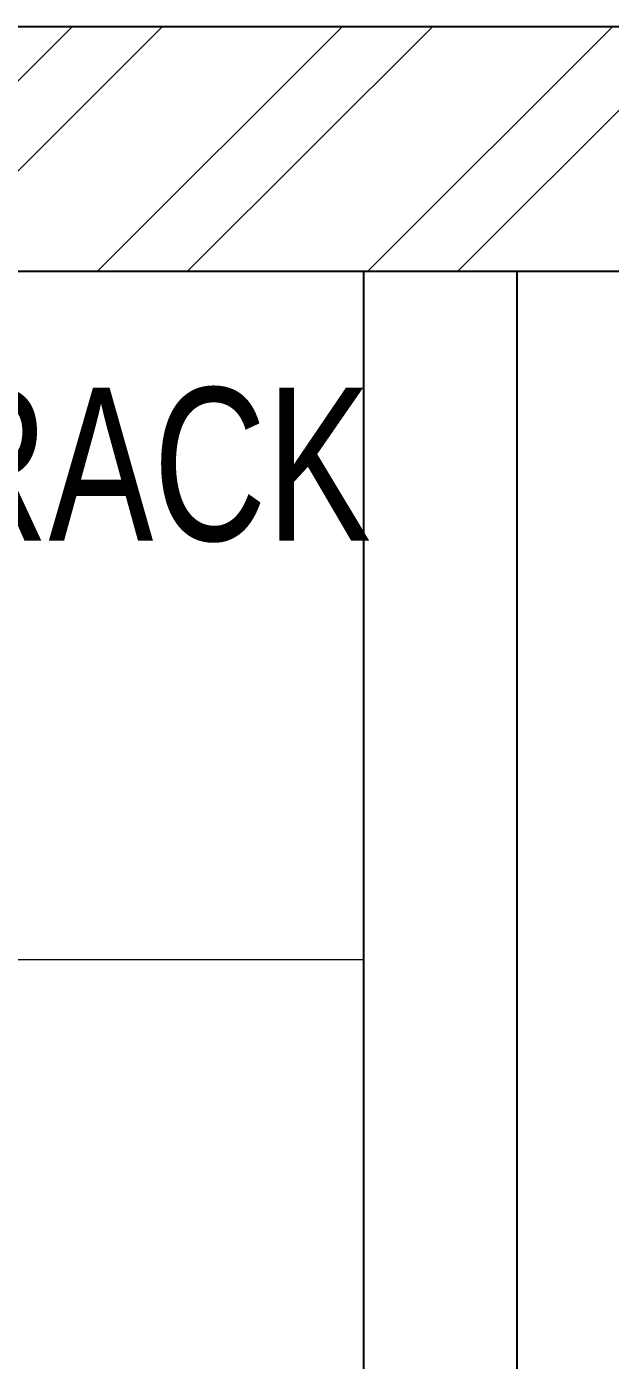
# Model space of a CAD drawing. Header units: feet. Extents: x 6878908 to 6889681, y -5585567 to -5569541.
# Drawn here: x 6881558 to 6881940, y -5570414 to -5569541 of the extents above; entities that cross this region are included whole.
import ezdxf

# ---------------------------------------------------------------- set-up
doc = ezdxf.new("R2010")
doc.units = ezdxf.units.FT
doc.header["$LTSCALE"] = 33
doc.header["$MEASUREMENT"] = 0
doc.layers.add('A-WALL', color=1, linetype='Continuous')
for name, color, linetype, lineweight in [('LENS-DIM', 252, 'Continuous', 5), ('LENS-PARTITION', 21, 'Continuous', 25), ('LENS-TEXT', 31, 'Continuous', 5), ('LK-FF&E WALL', 1, 'Continuous', 9), ('LN-HATCH', 251, 'Continuous', 0)]:
    doc.layers.add(name, color=color, linetype=linetype, lineweight=lineweight)
doc.styles.add('LK TXT', font='GILC____.TTF', dxfattribs={"height": 100})

# ---------------------------------------------------------------- blocks, each defined once
blk = doc.blocks.new('A$C6595be2a')
at = {"layer": 'LN-HATCH'}
h = blk.add_hatch(dxfattribs=at)
h.set_pattern_fill('ANSI32', color=256, scale=333, angle=180)
h.set_pattern_definition([(225, (-7170828.59730613, 5284752.689667227), (88.29995930067012, -88.29995930067015), []), (225, (-7170887.463945565, 5284752.689667227), (88.29995930067012, -88.29995930067015), [])])
h.paths.add_polyline_path([(-4213, 12586), (-4373, 12586), (-4373, -2895.837976916693), (-4213, -2895.837976916693), (-4213, 9637), (-3936, 9637), (-3936, 9797), (-4213, 9797), (-4213, 10649), (-3864.500000000001, 10649), (-3864.500000000001, 10799), (-4213, 10799), (-4213, 12426), (-3066, 12426), (-3066, 11493), (-2906, 11493), (-2906, 12426), (3000, 12426), (3000, 11493), (3160, 11493), (3160, 12426), (4307, 12426), (4307, 10799), (3958.5, 10799), (3958.5, 10649), (4307, 10649), (4307, 9797), (4030, 9797), (4030, 9637), (4307, 9637), (4307, -2895.837976916693), (4467, -2895.837976916693), (4467, 9797), (4467, 12586), (4307, 12586)])
h.paths.add_polyline_path([(-27, 8736), (796, 8736), (796, 9616), (-27, 9616)], flags=17)
h.paths.add_polyline_path([(-3066, 10799), (-3414.5, 10799), (-3414.5, 10649), (-3066, 10649), (-3066, 9797), (-3329, 9797), (-3329, 9637), (-2906, 9637), (-2906, 10838), (-3066, 10838)], flags=17)
h.paths.add_polyline_path([(3160, 10799), (3508.5, 10799), (3508.5, 10649), (3160, 10649), (3160, 9797), (3423, 9797), (3423, 9637), (3000, 9637), (3000, 10838), (3160, 10838)], flags=17)
h.paths.add_polyline_path([(710, -2738), (710, -3439.837976916693), (10, -3439.837976916693), (10, -2449), (710, -2449)])
h.paths.add_polyline_path([(0, 1959), (553, 1959), (553, 2619), (0, 2619)])
at = {"layer": 'A-WALL'}
for points in [[(-4213, -2895.837976916693), (-4213, 9637), (-3936, 9637), (-3936, 9797), (-4213, 9797), (-4213, 10649), (-3864.500000000001, 10649), (-3864.500000000001, 10799), (-4213, 10799), (-4213, 12426), (-3066, 12426), (-3066, 11493), (-2906, 11493), (-2906, 12426), (3000, 12426)], [(4467, -2895.837976916693), (4467, 9797), (4467, 12586), (4307, 12586), (-4213, 12586), (-4373, 12586), (-4373, -2895.837976916693)]]:
    blk.add_lwpolyline(points, dxfattribs=at)

msp = doc.modelspace()

# ---------------------------------------------------------------- linework, layer by layer
at = {"layer": 'LENS-DIM', "color": 2}
msp.add_lwpolyline([(6879721.599625484, -5584863.337536768), (6879721.599625484, -5572490.418548309), (6881028.599625483, -5572490.418548309), (6881028.599625483, -5571289.418548309), (6880868.599625483, -5571289.418548309), (6880868.599625483, -5571328.41854831), (6879721.599625484, -5571328.41854831), (6879721.599625484, -5569701.418548309), (6880800.543015997, -5569701.418548309), (6880868.599625483, -5569701.418548309), (6880868.599625483, -5570634.418548308), (6881028.599624995, -5570634.418524996), (6881028.599624995, -5569701.418548309), (6886934.599625483, -5569701.418548309)], dxfattribs=at)
at = {"layer": 'LENS-PARTITION'}
msp.add_lwpolyline([(6881878.599625483, -5571201.41854831), (6881778.599625484, -5571201.41854831), (6881778.599625484, -5569701.418548309), (6881878.599625483, -5569701.418548309)], close=True, dxfattribs=at)
at = {"layer": 'LK-FF&E WALL'}
msp.add_lwpolyline([(6881778.599625483, -5569701.418548309), (6881028.599625483, -5569701.418548309), (6881028.599625483, -5570151.418548309), (6881778.599625483, -5570151.418548309)], close=True, dxfattribs=at)

# ---------------------------------------------------------------- block references
at = {"layer": 'LENS-DIM', "color": 2}
msp.add_blockref('A$C6595be2a', (6883934.599625483, -5582127.418548309), dxfattribs=at)

# ---------------------------------------------------------------- texts
at = {"layer": 'LENS-TEXT', "color": 0, "linetype": 'Continuous', "ltscale": 3, "insert": (6881376.108288501, -5569911.610600509), "char_height": 100, "attachment_point": 5, "style": 'LK TXT'}
msp.add_mtext_dynamic_manual_height_columns('STORAGE RACK\\P750MM', width=1099.486866972408, gutter_width=0.9999999999999992, heights=[0], dxfattribs=at)

doc.saveas('drawing.dxf')
